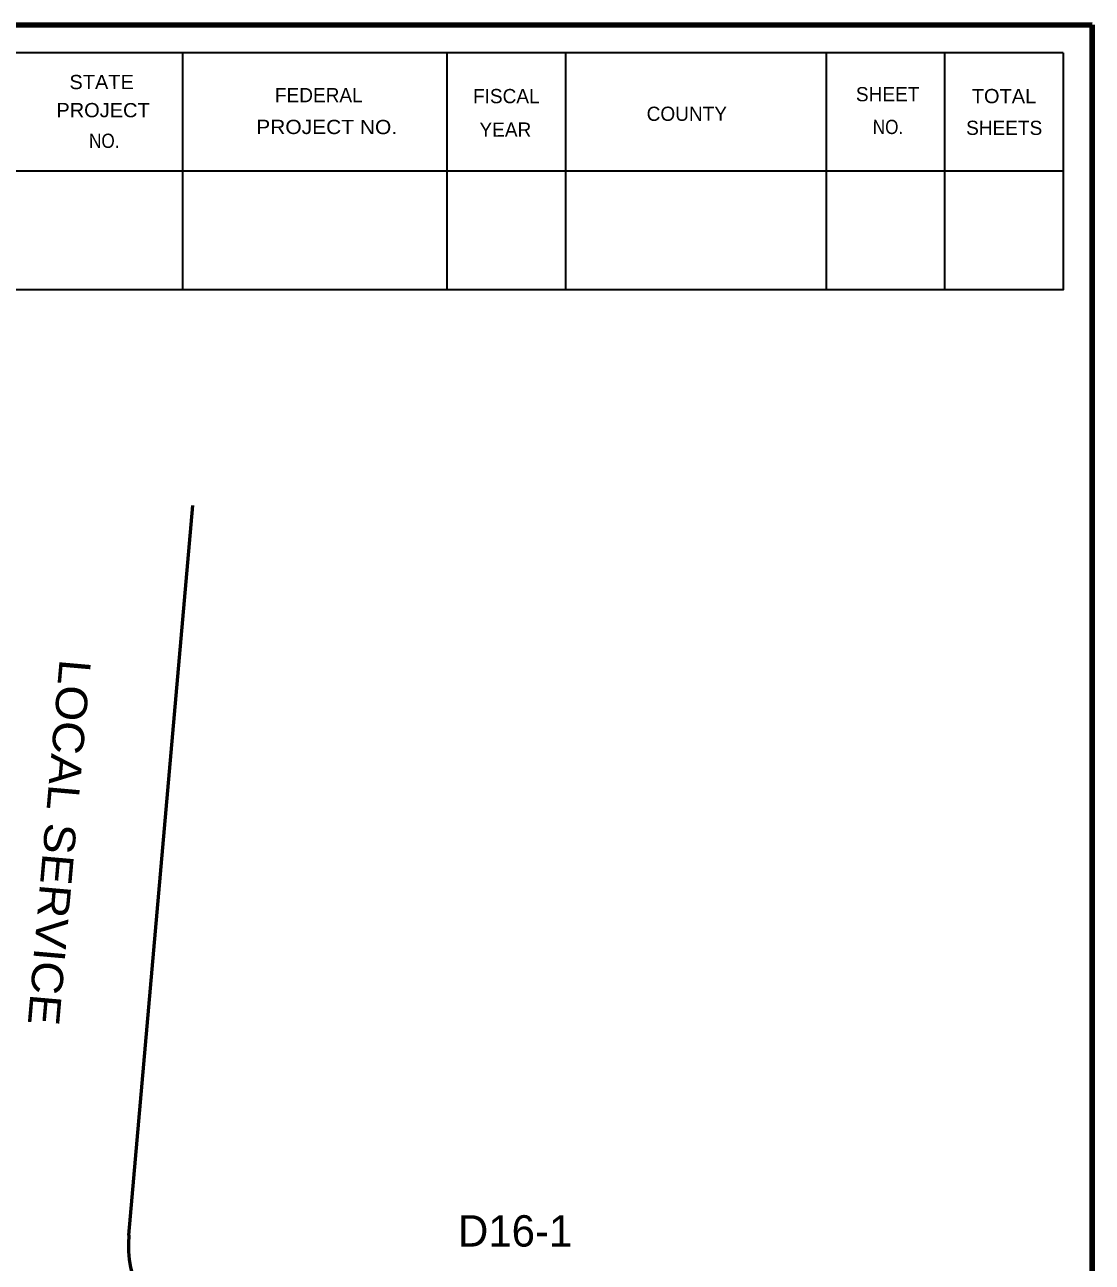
# Model space of a CAD drawing. Extents: x -128302 to -127447, y -39252 to -38708.
# Drawn here: x -127567.6 to -127453.3, y -38847.2 to -38714.6 of the extents above; entities that cross this region are included whole.
import ezdxf
from ezdxf.enums import TextEntityAlignment as Align

# ---------------------------------------------------------------- set-up
doc = ezdxf.new("R2010")
doc.units = 0
doc.header["$LTSCALE"] = 0.96
doc.layers.add('1', color=7, linetype='Continuous', lineweight=53)
doc.layers.add('61', color=7, linetype='Continuous', lineweight=35)

msp = doc.modelspace()

# ---------------------------------------------------------------- linework, layer by layer
at = {"layer": '1', "lineweight": 158}
msp.add_line((-127453.3371, -39240.7328), (-127453.3371, -38714.6328), dxfattribs=at)
at = {"layer": '1', "lineweight": 13}
msp.add_line((-127453.3371, -39240.7328), (-127453.3371, -38714.6328), dxfattribs=at)
at = {"layer": '1'}
msp.add_line((-127556.4808, -38844.299), (-127549.6423, -38766.1336), dxfattribs=at)
at = {"layer": '1', "lineweight": 158}
msp.add_lwpolyline([(-127453.3371, -38714.6328), (-128245.0371, -38714.7328), (-128244.9371, -39240.7328)], dxfattribs=at)
at = {"layer": '1'}
msp.add_arc((-127544.5265, -38845.3449), 12, 175.00004, 240.48203, dxfattribs=at)
at = {"layer": '61'}
for p, q in [((-127550.7371, -38717.6328), (-127550.7371, -38743.0328)), ((-127522.4371, -38717.6328), (-127522.4371, -38743.0328)), ((-127509.7371, -38717.6328), (-127509.7371, -38743.0328)), ((-127481.8371, -38717.6328), (-127481.8371, -38743.0328)), ((-127469.1371, -38717.6328), (-127469.1371, -38743.0328)), ((-127456.4371, -38730.3328), (-127593.5371, -38730.3328))]:
    msp.add_line(p, q, dxfattribs=at)
for points in [[(-127456.4371, -38717.6328), (-127593.5371, -38717.6328), (-127593.5371, -38743.0328)], [(-127456.4371, -38717.6328), (-127456.4371, -38743.0328), (-127593.5371, -38743.0328)]]:
    msp.add_lwpolyline(points, dxfattribs=at)

# ---------------------------------------------------------------- texts
at = {"layer": '1', "width": 1.1}
msp.add_text('LOCAL SERVICE', height=3.36, rotation=265, dxfattribs=at).set_placement((-127565.5886, -38802.0816), align=Align.CENTER)
at = {"layer": '1'}
msp.add_text('D16-1', height=3.36, dxfattribs=at).set_placement((-127515.1186, -38845.5138), align=Align.CENTER)
at = {"layer": '61'}
for s, rotation, width, p in [('STATE', 0.059, 1.05, (-127562.8371, -38721.5328)), ('TOTAL', 359.926, 1.05, (-127466.2371, -38723.0328)), ('PROJECT', 359.908, 1.05, (-127564.2371, -38724.5328)), ('PROJECT NO.', 359.922, 1.1, (-127542.8371, -38726.3328)), ('NO.', 359.852, 0.9, (-127476.8371, -38726.3328)), ('NO.', 0.225, 0.9, (-127560.7371, -38727.8328))]:
    msp.add_text(s, height=1.525, rotation=rotation, dxfattribs=dict(at, width=width)).set_placement(p)
for s, height, rotation, p in [('FEDERAL', 1.523, 0.007, (-127540.8371, -38722.9328)), ('FISCAL', 1.525, 359.942, (-127519.6371, -38723.0328)), ('SHEET', 1.525, 0.059, (-127478.6371, -38722.8328)), ('COUNTY', 1.523, 0.069, (-127501.0371, -38724.9328)), ('YEAR', 1.523, 0.105, (-127518.9371, -38726.6328)), ('SHEETS', 1.523, 359.959, (-127466.8371, -38726.4328))]:
    msp.add_text(s, height=height, rotation=rotation, dxfattribs=at).set_placement(p)

doc.saveas('drawing.dxf')
